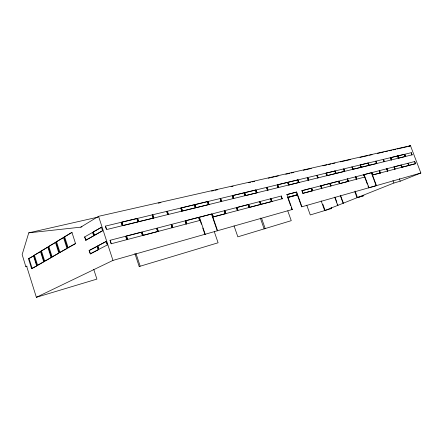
<?xml version="1.0" encoding="UTF-8"?>
<svg xmlns="http://www.w3.org/2000/svg" width="443" height="443" viewBox="0 0 443 443"><rect width="100%" height="100%" fill="white"/><g stroke="black" fill="none" stroke-linecap="round" stroke-linejoin="round"><path stroke-width="0.66" d="M98.191 217.07L28.756 232.846L22.15 254.57L25.799 266.559L27.134 266.21M28.49 258.784L34.089 255.589L28.49 258.784L31.591 268.679L37.245 265.623L31.591 268.679M33.856 255.511L40.474 251.48L43.713 261.719L37.018 265.562L33.856 255.511L41.094 251.319M40.889 251.225L47.789 247.022L51.106 257.477L44.128 261.481L40.889 251.225L47.844 247.216M48.237 246.745L55.436 242.36L58.836 253.036L51.56 257.217L48.237 246.745L55.519 242.542M55.956 242.044L63.482 237.459L66.971 248.362L59.362 252.731L55.956 242.044L63.548 237.653M64.047 237.116L71.916 232.32L75.504 243.467L67.541 248.036L64.047 237.116L72.004 232.503M28.756 232.846L80.764 227.159L98.562 216.322L410.484 145.697L420.85 173.008L400.273 181.187L393.899 183.025L357.484 197.539L355.087 191.038M25.799 266.559L26.597 266.088L36.365 297.303L96.901 279.101L93.772 269.422M93.152 232.005L101.652 227.198L93.152 232.005L94.259 235.41L102.782 230.67M93.916 235.698L85.748 240.239L84.668 236.905L92.808 232.298M105.44 226.107L106.569 229.568L122.334 225.697L121.216 222.303L105.44 226.107L106.381 228.992M38.192 265.08L44.328 261.558L43.713 261.719M45.33 260.982L51.15 257.643M51.56 257.217L58.913 253.191M59.362 252.731L67.031 248.534M67.541 248.036L75.587 243.628M85.748 240.239L93.706 235.748L92.598 232.348M94.259 235.41L102.571 230.72L101.436 227.248M121.216 222.303L122.334 225.697M122.744 225L121.947 222.104L136.992 218.515L137.967 221.915L122.932 225.57L138.1 221.843M121.814 222.176L136.992 218.515M137.557 218.399L138.665 221.721L137.557 218.399L152.171 214.872L153.261 218.133L138.665 221.721M152.171 214.872L153.128 218.205M152.708 214.761L153.799 218.017L152.708 214.761L166.778 211.366L167.725 214.639L166.778 211.366M89.087 250.561L97.333 246.225L89.087 250.561L90.378 253.856L98.446 249.636L97.521 246.795M97.687 245.954L106.298 241.424L107.433 244.907L98.795 249.37L97.687 245.954L106.298 241.424M110.08 240.289L111.215 243.766L110.08 240.289L125.806 236.213L126.798 239.691L125.806 236.213M167.293 211.261L168.373 214.456L167.293 211.261L180.86 207.983L181.785 211.195L180.86 207.983M90.167 253.911L98.446 249.636M142.635 235.493L127.523 239.475L126.399 236.069L141.527 232.149L142.502 235.56L141.527 232.149M181.348 207.883L194.433 204.727L195.485 207.811L182.411 211.023L181.348 207.883L194.433 204.727M182.411 211.023L195.485 207.811M207.523 201.587L194.892 204.633L207.523 201.587L208.426 204.683L195.95 207.712L195.103 205.247M127.523 239.475L126.532 236.003M142.087 232.016L143.2 235.349L142.087 232.016L156.65 228.239L157.747 231.517L143.2 235.349M207.966 201.493L209.007 204.516L207.966 201.493L220.165 198.553L221.057 201.593L220.165 198.553M195.95 207.712L208.57 204.611M156.65 228.239L157.608 231.584M157.182 228.112L158.278 231.384L157.182 228.112L171.208 224.474L172.15 227.757L171.208 224.474M220.586 198.464L221.616 201.432L220.586 198.464L232.376 195.618L233.251 198.608L232.376 195.618M171.712 224.352L172.798 227.564L171.712 224.352L185.229 220.852L186.165 224.069L185.229 220.852M245.184 195.656L233.793 198.458L232.774 195.54L244.176 192.788L245.04 195.728L244.176 192.788M198.752 217.352L185.717 220.736L198.752 217.352L199.671 220.514L198.614 217.424M255.589 190.047L244.558 192.711L255.589 190.047L256.442 192.938L245.566 195.579L244.757 193.286M233.793 198.458L232.918 195.468M201.454 224.247L199.079 217.308L211.793 213.98L217.557 230.714L204.91 234.336L205.187 234.214L199.35 217.175M255.954 189.975L256.946 192.794L255.954 189.975L266.631 187.395L267.472 190.241L266.631 187.395M245.566 195.579L256.586 192.871M36.365 297.303L112.965 260.406L205.187 234.214M266.979 187.328L267.96 190.102L266.979 187.328L277.324 184.831L278.149 187.627L277.324 184.831M199.079 217.308L211.793 213.98M277.656 184.764L287.679 182.344L288.642 185.03L287.535 182.411L277.656 184.764L278.625 187.494L288.642 185.03M225.277 213.775L224.385 210.724L225.277 213.775L213.277 216.915L212.441 214.484M224.8 210.63L225.836 213.609L224.8 210.63L236.545 207.584L237.426 210.58L236.545 207.584M213.277 216.915L225.421 213.709M287.994 182.283L297.713 179.936L298.665 182.577L288.952 184.969L287.994 182.283L297.713 179.936M278.625 187.494L277.8 184.698M249.309 207.424L237.963 210.419L236.944 207.49L248.301 204.544L249.165 207.49L248.301 204.544M298.012 179.88L298.964 182.516L298.012 179.88L307.442 177.599L308.239 180.268L307.442 177.599M288.952 184.969L298.665 182.577M248.678 204.456L249.686 207.335L248.678 204.456L259.664 201.604L260.661 204.439L249.686 207.335M307.73 177.543L308.671 180.146L307.73 177.543L316.883 175.334L317.664 177.964L316.883 175.334M237.963 210.419L237.088 207.424M259.664 201.604L260.517 204.505M317.155 175.284L318.085 177.842L317.155 175.284L326.042 173.135L326.818 175.727L326.042 173.135M326.303 173.086L334.936 171.004L335.844 173.49L327.222 175.611L326.303 173.086L334.936 171.004M270.662 198.763L271.504 201.615L270.662 198.763L260.024 201.521L261.021 204.35L260.224 202.086M271.005 198.685L271.991 201.465L271.005 198.685L281.305 196.011L282.136 198.813L281.305 196.011M335.185 170.954L336.237 173.374L344.471 171.38L343.574 168.927L335.185 170.954L336.093 173.44L344.471 171.38M327.222 175.611L335.844 173.49M343.574 168.927L344.327 171.441M351.964 166.911L352.711 169.392L351.964 166.911L343.812 168.883L344.709 171.33L344.034 169.497M286.687 194.654L296.649 192.046L301.938 206.765L420.85 173.008M302.669 192.81L301.904 190.695L311.296 188.258L312.237 190.867L302.857 193.342L312.237 190.867M360.126 164.957L360.862 167.399L360.126 164.957L352.196 166.873L353.226 169.22L361.006 167.332M360.342 164.918L368.061 163.052L368.93 165.394L361.222 167.293L360.342 164.918L368.061 163.052M352.418 167.476L353.226 169.22M301.904 190.695L311.296 188.258M311.579 188.192L312.669 190.734L321.624 188.397L320.693 185.827L311.579 188.192L312.669 190.734M368.249 163.018L369.263 165.3L376.628 163.517L375.764 161.202L368.249 163.018L369.119 165.361L376.628 163.517M361.222 167.293L368.93 165.394M408.59 146.533L410.484 145.697L408.524 146.389M375.764 161.202L376.484 163.578M375.941 161.169L376.805 163.484L375.941 161.169L383.256 159.402L383.97 161.745L383.256 159.402M320.693 185.827L321.624 188.397M320.965 185.767L329.808 183.468L330.733 186.005L329.664 183.535L320.965 185.767L321.895 188.336L330.733 186.005M134.877 253.446L139.191 266.514L140.149 266.099L136.034 253.656M383.428 159.375L384.28 161.656L383.428 159.375L390.554 157.653L391.258 159.967L390.554 157.653M338.662 181.181L330.068 183.413L338.662 181.181L339.427 183.74L338.518 181.248M397.664 155.947L390.72 157.625L397.664 155.947L398.357 158.229L397.521 156.008M321.895 188.336L321.109 185.7M404.586 154.28L397.82 155.919L404.586 154.28L405.273 156.534L398.656 158.14L398.03 156.473M330.301 184.044L330.987 185.944L330.212 183.347M347.262 178.961L348.015 181.48L347.262 178.961L338.906 181.126L339.969 183.557L348.165 181.414M347.495 178.906L348.397 181.359L347.495 178.906L355.613 176.801L356.36 179.282L355.613 176.801M390.931 158.184L391.562 159.873L390.859 157.564M404.736 154.258L405.566 156.451L404.736 154.258L411.337 152.663L412.018 154.889L411.337 152.663M398.656 158.14L405.417 156.473M339.139 181.746L339.969 183.557M355.84 176.751L356.731 179.166L355.84 176.751L371.633 172.659L376.45 185.611L376.168 185.728L371.356 172.776M371.633 172.659L363.814 174.708L367.291 184.089M371.821 172.615L372.84 174.907L380.16 172.997L379.297 170.677L371.821 172.615L372.69 174.968L380.16 172.997M379.297 170.677L380.016 173.058M379.474 170.638L380.338 172.958L379.474 170.638L386.756 168.75L387.47 171.098L386.756 168.75M364.622 177.089L363.736 174.697L364.622 177.089L356.731 179.166M386.927 168.711L387.78 170.998L386.927 168.711L394.021 166.873L394.724 169.187L394.021 166.873M296.649 192.046L286.97 194.527L292.314 209.484L292.026 209.605L291.333 207.656M394.181 166.834L401.092 165.04L401.928 167.271L400.948 165.101L394.181 166.834L395.029 169.093L401.928 167.271M301.938 206.765L301.65 206.881L296.373 192.168M401.247 165.006L402.227 167.177L408.811 165.46L407.981 163.262L401.247 165.006L402.083 167.238L408.811 165.46M407.981 163.262L408.673 165.516M408.13 163.229L409.105 165.366L415.523 163.694L414.698 161.523L408.13 163.229L408.961 165.427L415.523 163.694M414.698 161.523L415.379 163.755M322.438 204.422L322.858 204.251L325.107 210.442L357.014 197.728L363.93 195.64L357.484 197.539M234.031 225.83L237.852 236.833L291.256 220.664L287.773 210.89M367.989 185.966L368.681 187.843L368.964 187.727L364.096 174.592M372.452 186.78L372.735 186.669M331.154 208.664L331.58 208.498L331.137 207.269M80.764 227.159L81.933 226.744M331.58 208.498L310.272 214.944L306.755 205.181M139.191 266.514L218.1 242.781L214.307 231.75M217.557 230.714L292.314 209.484M368.681 187.843L376.45 185.623M37.018 265.562L37.633 265.401L34.471 255.356M98.795 249.37L97.892 245.898M287.884 197.246L297.358 194.732M44.128 261.481L44.749 261.315L41.509 251.07M287.994 197.296L297.253 194.859M107.433 244.907L106.087 241.474M288.055 197.467L297.386 195.003M380.338 172.958L387.614 171.037M387.78 170.998L394.868 169.126M348.397 181.359L356.51 179.221M330.987 185.944L339.576 183.673M339.82 183.618L348.015 181.48M249.83 207.269L260.661 204.439M261.165 204.284L271.648 201.548M271.991 201.465L282.285 198.752M225.836 213.609L237.57 210.514M261.021 204.35L271.504 201.615M143.333 235.283L157.747 231.517M158.278 231.384L172.288 227.691M172.798 227.564L186.304 224.003M199.81 220.448L186.785 223.881L185.855 220.664M111.215 243.766L126.931 239.624M224.385 210.724L212.23 213.88L213.421 216.849M236.944 207.49L248.158 204.611M126.399 236.069L141.389 232.221M84.668 236.905L85.953 240.184M344.709 171.33L352.855 169.326M353.082 169.281L360.862 167.399M298.964 182.516L308.383 180.201M308.671 180.146L317.814 177.898M318.085 177.842L326.962 175.661M256.946 192.794L267.616 190.174M267.96 190.102L278.298 187.561M209.007 204.516L221.195 201.521M221.755 201.366L233.395 198.542M138.797 221.65L153.261 218.133M153.799 218.017L167.864 214.567M168.373 214.456L181.923 211.128M405.566 156.451L412.162 154.828M376.805 163.484L384.109 161.684M384.28 161.656L391.402 159.901M391.562 159.873L398.501 158.168M232.774 195.54L244.032 192.855M158.217 203.187L160.92 202.573M211.521 191.094L213.543 190.634M214.894 190.324L217.591 189.715M231.085 186.653L233.107 186.193M248.628 182.671L250.649 182.211M252.001 181.907L254.697 181.292M268.192 178.236L270.213 177.776M271.565 177.466L274.261 176.857M275.612 176.547L278.309 175.937M285.735 174.254L289.783 173.335M291.129 173.03L293.831 172.416M303.272 170.273L311.374 168.434M322.842 165.832L326.89 164.912M328.235 164.608L330.938 163.999M332.283 163.689L334.986 163.079M340.385 161.856L350.502 159.558M359.949 157.415L368.044 155.576M369.396 155.271L372.092 154.657M377.491 153.433L383.56 152.054M384.912 151.75L387.608 151.135M388.96 150.83L391.656 150.221M393.007 149.911L395.704 149.302M397.055 148.992L407.172 146.699M404.448 154.347L405.273 156.534M397.964 155.858L398.8 158.079M399.32 178.656L400.273 181.187M394.325 166.773L395.173 169.032M392.941 180.462L393.899 183.025M367.917 163.113L368.786 165.46M360.486 164.851L361.366 167.227M354.86 191.88L357.014 197.728M334.792 171.07L335.7 173.551M340.584 195.535L343.375 203.165M340.307 195.618L343.098 203.243M326.447 173.019L327.366 175.544M334.986 197.118L336.83 202.163M337.516 204.051L337.976 205.314L337.699 205.397L334.709 197.196M321.147 200.867L324.68 210.613M311.147 188.325L312.094 190.933M302.054 190.628L303.006 193.281M297.569 180.002L298.521 182.649M288.138 182.217L289.096 184.897M287.618 197.257L290.636 205.707M255.445 190.119L256.442 192.938M261.575 218.249L265.18 228.499M260.323 218.05L264.15 228.926M244.702 192.639L245.704 195.507M207.385 201.654L208.426 204.683M211.521 214.113L217.28 230.836M195.031 204.561L196.088 207.64M202.75 228.029L204.694 233.705M194.294 204.799L195.346 207.883M181.48 207.811L182.549 210.951M185.927 221.367L186.569 223.255M136.859 218.587L137.967 221.915M121.947 222.104L123.065 225.493M98.562 216.322L112.965 260.406M93.362 231.955L94.47 235.355M92.991 232.863L93.728 235.133M97.128 246.28L98.235 249.691M89.292 250.511L90.378 253.856M64.689 236.961L68.189 247.875M56.593 241.889L59.999 252.571M48.863 246.59L52.185 257.051M33.48 255.744L36.636 265.783M29.094 258.629L32.201 268.519"/></g></svg>
